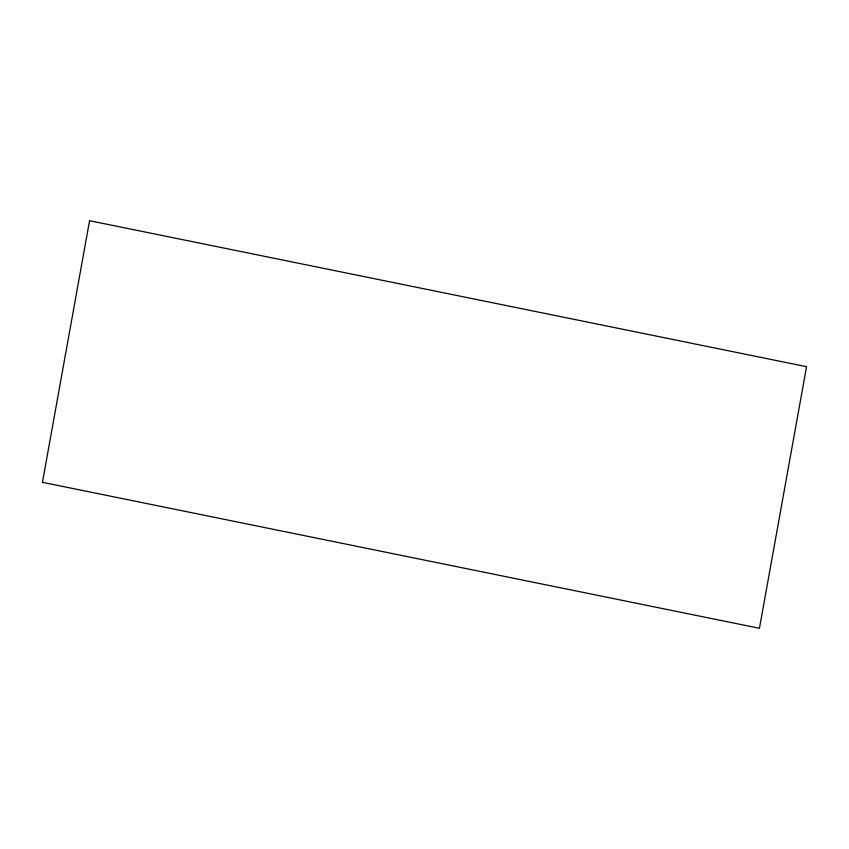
<?xml version="1.0" encoding="UTF-8"?>
<svg xmlns="http://www.w3.org/2000/svg" width="849" height="849" viewBox="0 0 849 849"><rect width="100%" height="100%" fill="white"/><g stroke="black" fill="none" stroke-linecap="round" stroke-linejoin="round"><path stroke-width="1.27" d="M89.559 220.708L42.45 482.317L759.441 628.292L806.55 366.683L89.559 220.708"/></g></svg>
